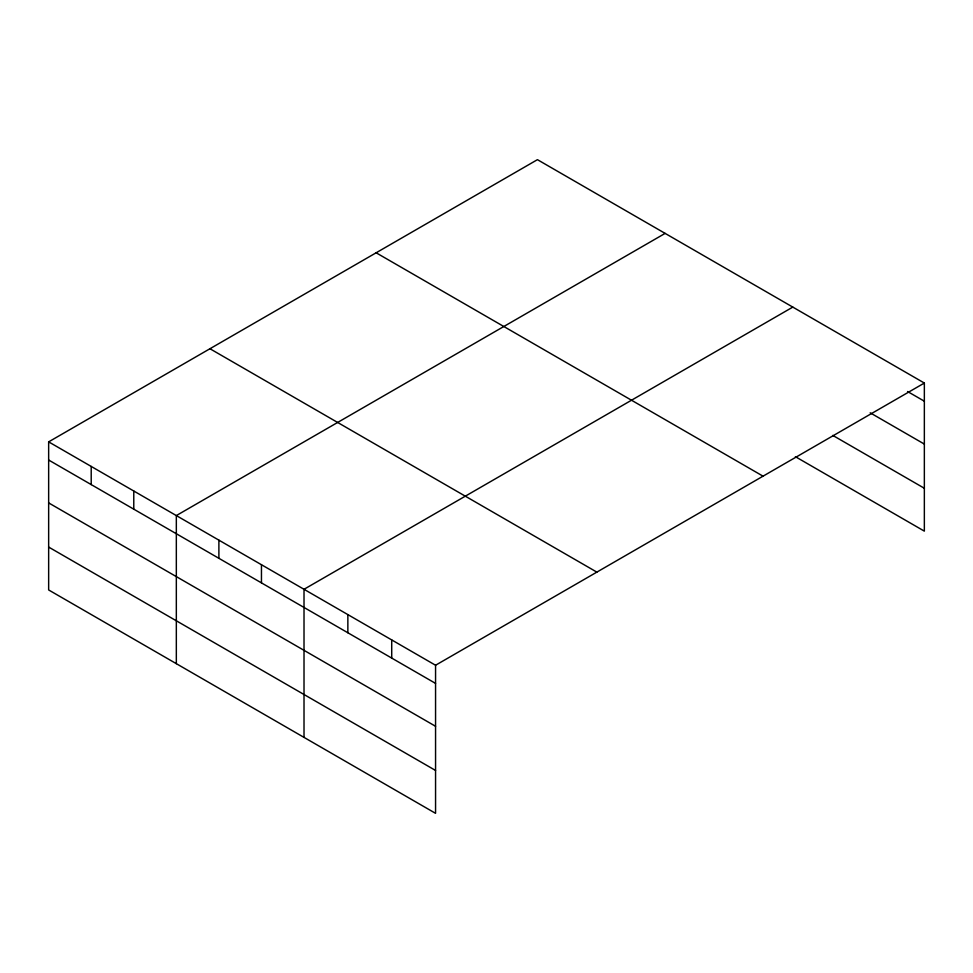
<?xml version="1.0" encoding="UTF-8"?>
<svg xmlns="http://www.w3.org/2000/svg" width="973" height="973" viewBox="0 0 973 973"><rect width="100%" height="100%" fill="white"/><g stroke="black" fill="none" stroke-linecap="round" stroke-linejoin="round"><path stroke-width="1.46" d="M48.65 441.864L435.563 665.24L435.563 813.331L48.65 589.954L48.65 441.864L537.437 159.669L924.35 383.046L924.35 531.136L795.379 456.678M665.118 233.386L176.332 515.581L176.332 663.671M792.8 307.103L304.014 589.297L304.014 737.388M435.563 665.24L924.35 383.046M907.578 391.523L924.35 401.204M870.178 412.807L924.35 444.077M832.779 435.393L924.35 488.264M376.137 252.785L763.051 476.174M209.949 348.735L596.863 572.124M48.65 460.022L435.563 683.399M48.65 502.895L435.563 726.284M48.65 547.069L435.563 770.458M391.718 639.93L391.718 658.089M347.86 614.608L347.86 632.766M261.457 564.729L261.457 582.876M218.889 540.149L218.889 558.307M133.775 491.012L133.775 509.159M91.207 466.432L91.207 484.59"/></g></svg>
